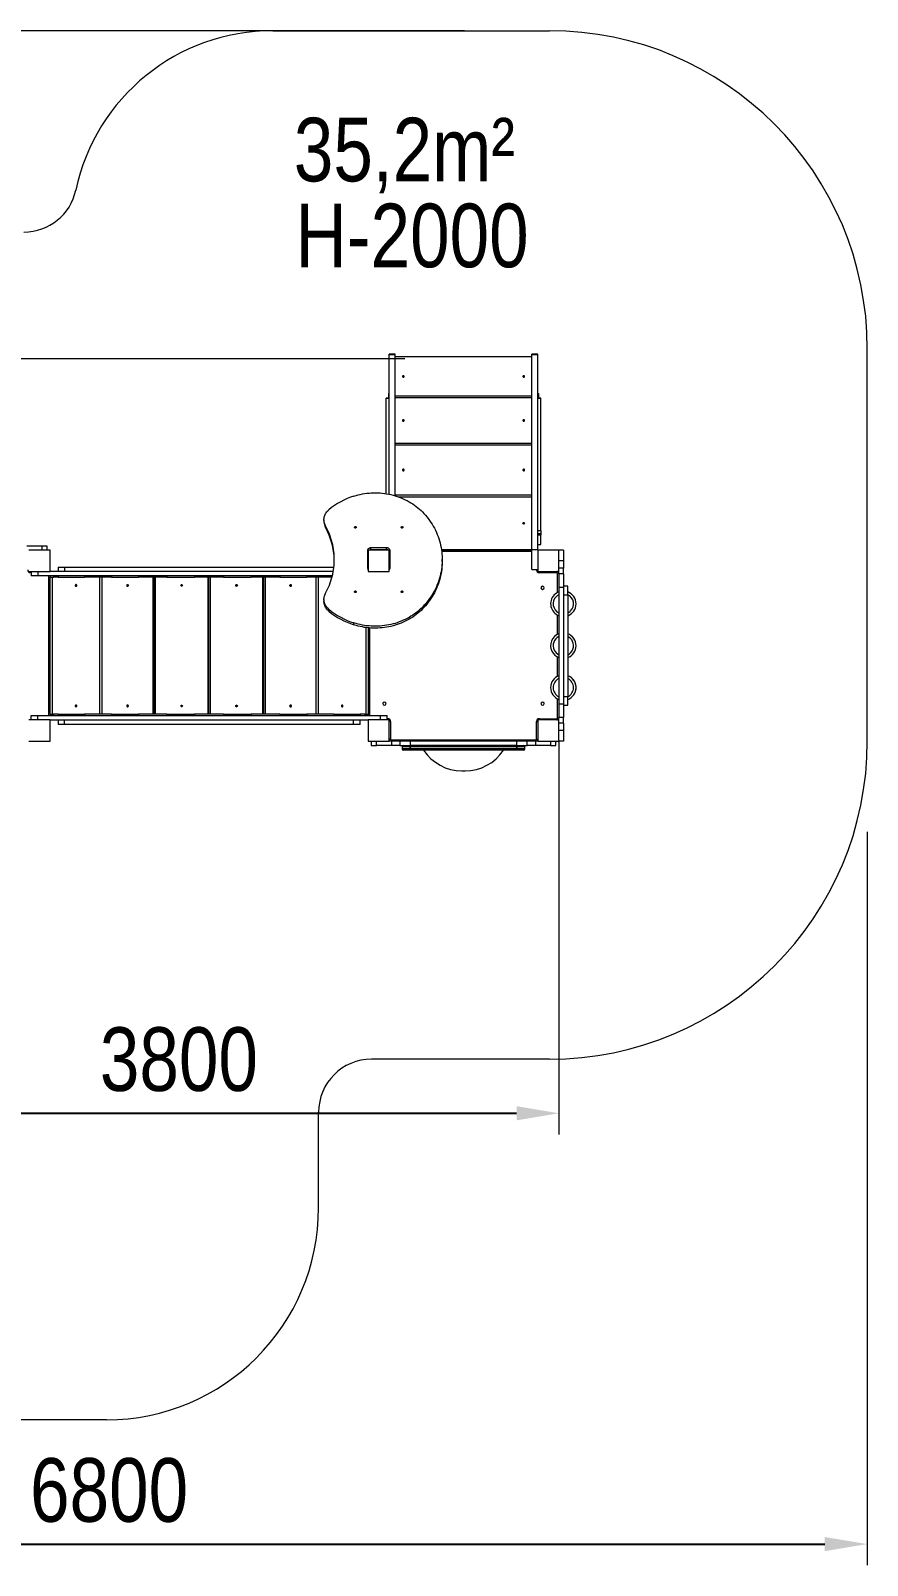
# Model space of a CAD drawing. Header units: millimetres. Extents: x -3940 to 3883, y -4234 to 3002.
# Drawn here: x -64 to 3883, y -4234 to 3002 of the extents above; entities that cross this region are included whole.
import ezdxf

# ---------------------------------------------------------------- set-up
doc = ezdxf.new("R2010")
doc.units = ezdxf.units.MM
for name, color, linetype in [('DIKOM_ЗОНА', 80, 'Continuous'), ('DIKOM_ОБЪЕКТ', 7, 'Continuous'), ('DIKOM_РАЗМЕР_ЗОНА', 7, 'Continuous'), ('DIKOM_РАЗМЕР_ОБЪЕКТА', 7, 'Continuous')]:
    doc.layers.add(name, color=color, linetype=linetype)
doc.styles.add('style1', font='arial.ttf', dxfattribs={"width": 0.8})
doc.dimstyles.new('1-50', dxfattribs={"dimtxt": 300, "dimasz": 200, "dimexe": 100, "dimexo": 0, "dimgap": 100, "dimtad": 1, "dimtxsty": 'style1', "dimcen": 200, "dimclrd": 7, "dimclre": 7, "dimclrt": 7, "dimadec": 1, "dimazin": 2, "dimtfac": 1, "dimtmove": 0, "dimatfit": 2, "dimfxl": 0, "dimlwd": 25, "dimlwe": 18, "dimarcsym": 0})

# ---------------------------------------------------------------- blocks, each defined once
blk = doc.blocks.new('*D10')
at = {"layer": 'Defpoints', "color": 0, "transparency": 16777216}
for p in [(-1372.2, -83.9), (2427.8, -347.6), (2427.8, -2102.3)]:
    blk.add_point(p, dxfattribs=at)
at = {"layer": 'DIKOM_РАЗМЕР_ОБЪЕКТА', "color": 7, "lineweight": 18, "transparency": 16777216}
for p, q in [((-1372.2, -83.9), (-1372.2, -2202.3)), ((2427.8, -347.6), (2427.8, -2202.3))]:
    blk.add_line(p, q, dxfattribs=at)
at = {"layer": 'DIKOM_РАЗМЕР_ОБЪЕКТА', "color": 7, "lineweight": 25, "transparency": 16777216}
blk.add_line((-1172.2, -2102.3), (2227.8, -2102.3), dxfattribs=at)
at = {"layer": 'DIKOM_РАЗМЕР_ОБЪЕКТА', "color": 7, "transparency": 16777216}
for points in [[(-1172.2, -2069), (-1172.2, -2135.7), (-1372.2, -2102.3)], [(2227.8, -2069), (2227.8, -2135.7), (2427.8, -2102.3)]]:
    blk.add_solid(points, dxfattribs=at)
at = {"layer": 'DIKOM_РАЗМЕР_ОБЪЕКТА', "color": 7, "transparency": 16777216, "insert": (635, -1849.1), "char_height": 300, "attachment_point": 5, "style": 'style1'}
blk.add_mtext('3800', dxfattribs=at)
blk = doc.blocks.new('*D11')
at = {"layer": 'Defpoints', "color": 0, "transparency": 16777216}
for p in [(-3490, 3002.4), (1982.8, 3002.4), (-451.8, -3547.6)]:
    blk.add_point(p, dxfattribs=at)
at = {"layer": 'DIKOM_РАЗМЕР_ЗОНА', "color": 7, "lineweight": 18, "transparency": 16777216}
for p, q in [((1982.8, 3002.4), (-3590, 3002.4)), ((-451.8, -3547.6), (-3590, -3547.6))]:
    blk.add_line(p, q, dxfattribs=at)
at = {"layer": 'DIKOM_РАЗМЕР_ЗОНА', "color": 7, "lineweight": 25, "transparency": 16777216}
blk.add_line((-3490, -3347.6), (-3490, 2802.4), dxfattribs=at)
at = {"layer": 'DIKOM_РАЗМЕР_ЗОНА', "color": 7, "transparency": 16777216}
for points in [[(-3523.3, 2802.4), (-3456.7, 2802.4), (-3490, 3002.4)], [(-3523.3, -3347.6), (-3456.7, -3347.6), (-3490, -3547.6)]]:
    blk.add_solid(points, dxfattribs=at)
at = {"layer": 'DIKOM_РАЗМЕР_ЗОНА', "color": 7, "transparency": 16777216, "insert": (-3743.2, -156.7), "char_height": 300, "attachment_point": 5, "rotation": 90, "style": 'style1'}
blk.add_mtext('6550', dxfattribs=at)
blk = doc.blocks.new('*D12')
at = {"layer": 'Defpoints', "color": 0, "transparency": 16777216}
for p in [(-2918.2, -775.5), (3881.8, -775.5), (3881.8, -4133.8)]:
    blk.add_point(p, dxfattribs=at)
at = {"layer": 'DIKOM_РАЗМЕР_ЗОНА', "color": 7, "lineweight": 18, "transparency": 16777216}
for p, q in [((-2918.2, -775.5), (-2918.2, -4233.8)), ((3881.8, -775.5), (3881.8, -4233.8))]:
    blk.add_line(p, q, dxfattribs=at)
at = {"layer": 'DIKOM_РАЗМЕР_ЗОНА', "color": 7, "lineweight": 25, "transparency": 16777216}
blk.add_line((-2718.2, -4133.8), (3681.8, -4133.8), dxfattribs=at)
at = {"layer": 'DIKOM_РАЗМЕР_ЗОНА', "color": 7, "transparency": 16777216}
for points in [[(-2718.2, -4100.4), (-2718.2, -4167.1), (-2918.2, -4133.8)], [(3681.8, -4100.4), (3681.8, -4167.1), (3881.8, -4133.8)]]:
    blk.add_solid(points, dxfattribs=at)
at = {"layer": 'DIKOM_РАЗМЕР_ЗОНА', "color": 7, "transparency": 16777216, "insert": (305.7, -3880.6), "char_height": 300, "attachment_point": 5, "style": 'style1'}
blk.add_mtext('6800', dxfattribs=at)
blk = doc.blocks.new('*D9')
at = {"layer": 'Defpoints', "color": 0, "transparency": 16777216}
for p in [(-1795.2, 1455.1), (1700.4, 1455.1), (-420.2, -1594.9)]:
    blk.add_point(p, dxfattribs=at)
at = {"layer": 'DIKOM_РАЗМЕР_ОБЪЕКТА', "color": 7, "lineweight": 18, "transparency": 16777216}
for p, q in [((1700.4, 1455.1), (-1895.2, 1455.1)), ((-420.2, -1594.9), (-1895.2, -1594.9))]:
    blk.add_line(p, q, dxfattribs=at)
at = {"layer": 'DIKOM_РАЗМЕР_ОБЪЕКТА', "color": 7, "lineweight": 25, "transparency": 16777216}
blk.add_line((-1795.2, -1394.9), (-1795.2, 1255.1), dxfattribs=at)
at = {"layer": 'DIKOM_РАЗМЕР_ОБЪЕКТА', "color": 7, "transparency": 16777216}
for points in [[(-1828.6, 1255.1), (-1761.9, 1255.1), (-1795.2, 1455.1)], [(-1828.6, -1394.9), (-1761.9, -1394.9), (-1795.2, -1594.9)]]:
    blk.add_solid(points, dxfattribs=at)
at = {"layer": 'DIKOM_РАЗМЕР_ОБЪЕКТА', "color": 7, "transparency": 16777216, "insert": (-2048.5, 67.1), "char_height": 300, "attachment_point": 5, "rotation": 90, "style": 'style1'}
blk.add_mtext('3050', dxfattribs=at)

msp = doc.modelspace()

# ---------------------------------------------------------------- linework, layer by layer
at = {"layer": 'DIKOM_ЗОНА', "color": 3, "lineweight": 15}
for p, q in [((1077.49, 3002.369), (2382.757, 3002.369)), ((3882.757, -347.364), (3882.757, 1502.369)), ((2382.757, -1847.364), (1544.051, -1847.364)), ((1294.051, -2547.631), (1294.051, -2097.364)), ((294.051, -3547.631), (-1217.243, -3547.631))]:
    msp.add_line(p, q, dxfattribs=at)
for centre, radius, start, end in [((1077.49, 2052.636), 949.733, 90, 167.9725857), ((2382.757, 1502.369), 1500, 0, 90), ((-95.907, 2302.636), 250, 270, 347.9725857), ((2382.757, -347.364), 1500, 270, 0), ((1544.051, -2097.364), 250, 90, 180), ((294.051, -2547.631), 1000, 270, 0)]:
    msp.add_arc(centre, radius, start, end, dxfattribs=at)
at = {"layer": 'DIKOM_ОБЪЕКТ', "color": 7, "linetype": 'Continuous', "lineweight": 15}
for p, q in [((1654.757, 1476.48), (1627.757, 1476.48)), ((1654.757, 1476.48), (1627.757, 1476.48)), ((1627.757, 1475.3), (1627.757, 1476.48)), ((1627.757, 1475.3), (1654.757, 1475.3)), ((1627.757, 1475.3), (1654.757, 1475.3)), ((1627.757, 816.476), (1627.757, 1475.3)), ((1654.757, 1475.3), (1654.757, 1476.48)), ((1654.757, 809.679), (1654.757, 1475.3)), ((2300.757, 1463.988), (1654.757, 1463.988)), ((2327.757, 1476.48), (2300.757, 1476.48)), ((2300.757, 1475.3), (2300.757, 1476.48)), ((2300.757, 1475.3), (2327.757, 1475.3)), ((2300.757, 555.419), (2300.757, 1475.3)), ((2327.757, 1475.3), (2327.757, 1476.48)), ((2327.757, 555.419), (2327.757, 1475.3)), ((1627.757, 1269.576), (1612.757, 1269.576)), ((1612.757, 1268.84), (1612.757, 1269.576)), ((1612.757, 1268.84), (1627.757, 1268.84)), ((1612.757, 819.214), (1612.757, 1268.84)), ((1624.757, 1269.576), (1624.757, 1292.369)), ((1624.757, 1292.369), (1627.757, 1292.369)), ((1654.757, 1279.95), (2300.757, 1279.95)), ((2300.757, 1271.263), (1654.757, 1271.263)), ((2327.757, 1292.369), (2330.757, 1292.369)), ((2342.757, 1269.576), (2327.757, 1269.576)), ((2327.757, 1268.84), (2342.757, 1268.84)), ((2330.757, 1292.369), (2330.757, 1269.576)), ((2342.757, 1268.84), (2342.757, 1269.576)), ((2342.757, 645.823), (2342.757, 1268.84)), ((1654.757, 1057.974), (2300.757, 1057.974)), ((2300.757, 1048.183), (1654.757, 1048.183)), ((1654.757, 813.698), (2300.757, 813.698)), ((1671.086, 804.334), (2300.757, 804.334)), ((2300.757, 803.174), (1674.28, 803.174)), ((1319.308, 696.403), (1319.308, 687.523)), ((1326.714, 659.126), (1326.714, 668.005)), ((2327.757, 645.823), (2342.757, 645.823)), ((2327.757, 631.025), (2342.757, 631.025)), ((2327.757, 625.501), (2342.757, 625.501)), ((2327.757, 579.114), (2342.757, 579.114)), ((2342.757, 645.823), (2342.757, 631.025)), ((2342.757, 631.025), (2342.757, 625.501)), ((2342.757, 579.114), (2342.757, 625.501)), ((-82.243, 573.369), (-12.243, 573.369)), ((27.757, 552.369), (-72.243, 552.369)), ((-12.243, 573.369), (-12.243, 552.369)), ((-12.243, 573.369), (12.757, 573.369)), ((12.757, 573.369), (12.757, 552.369)), ((27.757, 452.369), (27.757, 552.369)), ((1525.757, 466.15), (1525.757, 551.264)), ((1627.757, 552.369), (1527.757, 552.369)), ((1527.757, 552.369), (1527.757, 452.369)), ((1540.757, 564.857), (1614.757, 564.857)), ((1540.757, 555.977), (1540.757, 564.857)), ((1540.757, 555.977), (1614.757, 555.977)), ((1614.757, 555.977), (1614.757, 564.857)), ((1627.757, 452.369), (1627.757, 552.369)), ((1629.757, 551.264), (1629.757, 466.15)), ((1873.56, 556.348), (2300.757, 556.348)), ((2300.757, 552.369), (1874.152, 552.369)), ((2300.757, 546.369), (1874.947, 546.369)), ((1877.246, 499.827), (1877.246, 508.707)), ((2300.757, 555.419), (2327.757, 555.419)), ((2300.757, 462.369), (2300.757, 555.419)), ((2327.757, 552.369), (2327.757, 555.419)), ((2427.757, 552.369), (2327.757, 552.369)), ((2327.757, 552.369), (2327.757, 452.369)), ((2448.757, 552.369), (2427.757, 552.369)), ((2427.757, 452.369), (2427.757, 552.369)), ((2448.757, 552.369), (2448.757, 502.369)), ((-72.243, 452.369), (27.757, 452.369)), ((-64.243, 446.369), (-64.243, 452.369)), ((-62.702, 446.369), (-64.243, 446.369)), ((-62.702, 452.369), (-62.702, 431.369)), ((-31.251, 452.369), (-31.251, 431.369)), ((1363.306, 452.369), (27.757, 452.369)), ((65.143, 473.369), (65.143, 452.369)), ((65.143, 473.369), (95.312, 473.369)), ((95.312, 473.369), (95.312, 452.369)), ((95.312, 473.369), (1366.318, 473.369)), ((1527.757, 452.369), (1627.757, 452.369)), ((2300.757, 462.369), (2327.757, 462.369)), ((2321.757, 460.369), (2321.757, 462.369)), ((2321.757, 460.369), (2327.757, 460.369)), ((2327.757, 452.369), (2427.757, 452.369)), ((2335.757, 446.369), (2335.757, 452.369)), ((2417.757, 446.369), (2335.757, 446.369)), ((2417.757, 446.369), (2417.757, 452.369)), ((2421.757, 442.369), (2427.757, 442.369)), ((2421.757, 353.451), (2421.757, 442.369)), ((2448.757, 502.369), (2427.757, 502.369)), ((2448.757, 467.864), (2427.757, 467.864)), ((2427.757, 441.634), (2427.757, 452.369)), ((2448.757, 441.634), (2427.757, 441.634)), ((2427.757, 441.634), (2427.757, 377.369)), ((2448.757, 502.369), (2448.757, 467.864)), ((2448.757, 441.634), (2448.757, 467.864)), ((2448.757, 441.634), (2448.757, 377.369)), ((-31.251, 431.369), (-62.702, 431.369)), ((1358.873, 431.369), (-31.251, 431.369)), ((21.757, -226.631), (21.757, 431.369)), ((27.757, 431.369), (27.757, 425.369)), ((27.757, 425.369), (42.925, 425.369)), ((27.757, -220.631), (27.757, 425.369)), ((36.695, 425.369), (36.695, -220.631)), ((42.925, 431.369), (42.925, 425.369)), ((65.258, 425.369), (42.925, 425.369)), ((65.258, 431.369), (65.258, 425.369)), ((65.258, 425.369), (189.16, 425.369)), ((189.16, 431.369), (189.16, 425.369)), ((317.252, 425.369), (189.16, 425.369)), ((262.525, -220.631), (262.525, 425.369)), ((272.127, 425.369), (272.127, -220.631)), ((317.252, 431.369), (317.252, 425.369)), ((317.252, 425.369), (443.968, 425.369)), ((443.968, 431.369), (443.968, 425.369)), ((578.406, 425.369), (443.968, 425.369)), ((513.318, -220.631), (513.318, 425.369)), ((520.422, -220.631), (520.422, 425.369)), ((523.377, 425.369), (523.377, -220.631)), ((578.406, 431.369), (578.406, 425.369)), ((578.406, 425.369), (709.219, 425.369)), ((709.219, 431.369), (709.219, 425.369)), ((845.797, 425.369), (709.219, 425.369)), ((772.385, -220.631), (772.385, 425.369)), ((774.788, -220.631), (774.788, 425.369)), ((780.214, 425.369), (780.214, -220.631)), ((782.586, 425.369), (782.586, -220.631)), ((845.797, 431.369), (845.797, 425.369)), ((845.797, 425.369), (976.614, 425.369)), ((976.614, 431.369), (976.614, 425.369)), ((1111.06, 425.369), (976.614, 425.369)), ((1031.619, -220.631), (1031.619, 425.369)), ((1034.57, 425.369), (1034.57, -220.631)), ((1041.644, 425.369), (1041.644, -220.631)), ((1111.06, 431.369), (1111.06, 425.369)), ((1111.06, 425.369), (1237.787, 425.369)), ((1237.787, 431.369), (1237.787, 425.369)), ((1357.338, 425.369), (1237.787, 425.369)), ((1282.912, -220.631), (1282.912, 425.369)), ((1292.446, 425.369), (1292.446, -220.631)), ((2448.757, 377.369), (2427.757, 377.369)), ((2427.757, 377.369), (2427.757, -172.631)), ((2469.757, 382.369), (2448.757, 382.369)), ((2448.757, 377.369), (2448.757, -172.631)), ((2469.757, 342.369), (2469.757, 382.369)), ((1319.308, 321.011), (1319.308, 312.131)), ((1797.649, 289.971), (1797.649, 298.851)), ((2448.757, 342.369), (2469.757, 342.369)), ((2469.757, 342.369), (2469.757, -137.631)), ((1342.204, 265.207), (1342.204, 274.087)), ((2421.757, 155.951), (2421.757, 246.287)), ((1460.981, 200.819), (1460.981, 209.699)), ((1518.4, -220.631), (1518.4, 188.012)), ((1527.757, 186.93), (1527.757, -220.631)), ((1533.757, 186.378), (1533.757, -226.631)), ((2421.757, -41.549), (2421.757, 48.787)), ((2448.757, -137.631), (2469.757, -137.631)), ((2469.757, -177.631), (2469.757, -137.631)), ((2421.757, -237.631), (2421.757, -148.713)), ((2448.757, -172.631), (2427.757, -172.631)), ((2427.757, -172.631), (2427.757, -236.895)), ((2448.757, -172.631), (2448.757, -236.895)), ((2448.757, -177.631), (2469.757, -177.631)), ((27.757, -247.631), (-72.243, -247.631)), ((-64.243, -241.631), (-64.243, -247.631)), ((-64.243, -241.631), (-62.702, -241.631)), ((-62.702, -247.631), (-62.702, -226.631)), ((-62.702, -226.631), (-31.251, -226.631)), ((-31.251, -247.631), (-31.251, -226.631)), ((-31.251, -226.631), (1585.847, -226.631)), ((27.757, -220.631), (27.757, -226.631)), ((27.757, -220.631), (42.925, -220.631)), ((27.757, -247.631), (1527.757, -247.631)), ((27.757, -347.631), (27.757, -247.631)), ((65.258, -220.631), (42.925, -220.631)), ((42.925, -220.631), (42.925, -226.631)), ((65.143, -247.631), (65.143, -268.631)), ((95.312, -268.631), (65.143, -268.631)), ((65.258, -220.631), (189.16, -220.631)), ((65.258, -220.631), (65.258, -226.631)), ((95.312, -268.631), (95.312, -247.631)), ((1459.284, -268.631), (95.312, -268.631)), ((317.252, -220.631), (189.16, -220.631)), ((189.16, -220.631), (189.16, -226.631)), ((317.252, -220.631), (443.968, -220.631)), ((317.252, -220.631), (317.252, -226.631)), ((578.406, -220.631), (443.968, -220.631)), ((443.968, -220.631), (443.968, -226.631)), ((578.406, -220.631), (709.219, -220.631)), ((578.406, -220.631), (578.406, -226.631)), ((845.797, -220.631), (709.219, -220.631)), ((709.219, -220.631), (709.219, -226.631)), ((845.797, -220.631), (976.614, -220.631)), ((845.797, -220.631), (845.797, -226.631)), ((1111.06, -220.631), (976.614, -220.631)), ((976.614, -220.631), (976.614, -226.631)), ((1111.06, -220.631), (1237.787, -220.631)), ((1111.06, -220.631), (1111.06, -226.631)), ((1365.894, -220.631), (1237.787, -220.631)), ((1237.787, -220.631), (1237.787, -226.631)), ((1365.894, -220.631), (1489.818, -220.631)), ((1365.894, -220.631), (1365.894, -226.631)), ((1459.284, -268.631), (1459.284, -247.631)), ((1489.453, -268.631), (1459.284, -268.631)), ((1489.453, -268.631), (1489.453, -247.631)), ((1512.44, -220.631), (1489.818, -220.631)), ((1489.818, -220.631), (1489.818, -226.631)), ((1512.44, -220.631), (1527.757, -220.631)), ((1512.44, -220.631), (1512.44, -226.631)), ((1527.757, -220.631), (1527.757, -226.631)), ((1527.757, -247.631), (1527.757, -347.631)), ((1627.757, -247.631), (1527.757, -247.631)), ((1585.847, -247.631), (1585.847, -226.631)), ((1585.847, -226.631), (1617.298, -226.631)), ((1617.298, -247.631), (1617.298, -226.631)), ((1617.298, -241.631), (1619.757, -241.631)), ((1619.757, -241.631), (1619.757, -247.631)), ((1627.757, -347.631), (1627.757, -247.631)), ((1633.757, -255.631), (1627.757, -255.631)), ((1633.757, -255.631), (1633.757, -337.631)), ((2321.757, -337.631), (2321.757, -255.631)), ((2321.757, -255.631), (2327.757, -255.631)), ((2427.757, -247.631), (2327.757, -247.631)), ((2327.757, -247.631), (2327.757, -347.631)), ((2335.757, -241.631), (2417.757, -241.631)), ((2335.757, -241.631), (2335.757, -247.631)), ((2417.757, -241.631), (2417.757, -247.631)), ((2421.757, -237.631), (2427.757, -237.631)), ((2448.757, -236.895), (2427.757, -236.895)), ((2427.757, -247.631), (2427.757, -236.895)), ((2427.757, -347.631), (2427.757, -247.631)), ((2448.757, -263.126), (2427.757, -263.126)), ((2448.757, -263.126), (2448.757, -236.895)), ((2448.757, -263.126), (2448.757, -297.631)), ((-72.243, -347.631), (27.757, -347.631)), ((1527.757, -347.631), (1627.757, -347.631)), ((1542.757, -347.631), (1542.757, -368.631)), ((1567.757, -368.631), (1567.757, -347.631)), ((1633.757, -337.631), (1627.757, -337.631)), ((1637.757, -347.631), (1627.757, -347.631)), ((1637.757, -341.631), (2317.757, -341.631)), ((1637.757, -341.631), (1637.757, -347.631)), ((1637.757, -347.631), (1637.757, -368.631)), ((1677.757, -347.631), (1637.757, -347.631)), ((1677.757, -347.631), (1677.757, -368.631)), ((1727.757, -347.631), (1677.757, -347.631)), ((1727.757, -368.631), (1727.757, -347.631)), ((2227.757, -347.631), (1727.757, -347.631)), ((2227.757, -347.631), (2227.757, -368.631)), ((2277.757, -347.631), (2227.757, -347.631)), ((2277.757, -368.631), (2277.757, -347.631)), ((2317.757, -347.631), (2277.757, -347.631)), ((2317.757, -341.631), (2317.757, -347.631)), ((2317.757, -347.631), (2317.757, -368.631)), ((2327.757, -347.631), (2317.757, -347.631)), ((2321.757, -337.631), (2327.757, -337.631)), ((2327.757, -347.631), (2427.757, -347.631)), ((2387.757, -347.631), (2387.757, -368.631)), ((2412.757, -368.631), (2412.757, -347.631)), ((2448.757, -297.631), (2427.757, -297.631)), ((2448.757, -347.631), (2427.757, -347.631)), ((2448.757, -297.631), (2448.757, -347.631)), ((1542.757, -368.631), (1567.757, -368.631)), ((1637.757, -368.631), (1567.757, -368.631)), ((1677.757, -368.631), (1637.757, -368.631)), ((1677.757, -368.631), (1727.757, -368.631)), ((1687.757, -374.631), (1687.757, -383.631)), ((1726.61, -374.631), (1687.757, -374.631)), ((1726.61, -383.631), (1687.757, -383.631)), ((2223.708, -389.631), (1693.757, -389.631)), ((2228.904, -374.631), (1726.61, -374.631)), ((1726.61, -374.631), (1726.61, -383.631)), ((1726.61, -383.631), (1726.61, -374.631)), ((2228.904, -383.631), (1726.61, -383.631)), ((2227.757, -368.631), (1727.757, -368.631)), ((2261.757, -389.631), (2223.708, -389.631)), ((2227.757, -368.631), (2277.757, -368.631)), ((2228.904, -374.631), (2228.904, -383.631)), ((2228.904, -383.631), (2228.904, -374.631)), ((2267.757, -374.631), (2228.904, -374.631)), ((2267.757, -383.631), (2228.904, -383.631)), ((2267.757, -383.631), (2267.757, -374.631)), ((2317.757, -368.631), (2277.757, -368.631)), ((2387.757, -368.631), (2317.757, -368.631)), ((2387.757, -368.631), (2412.757, -368.631)), ((1970.003, -487.631), (1985.511, -487.631))]:
    msp.add_line(p, q, dxfattribs=at)
at = {"layer": 'DIKOM_ОБЪЕКТ', "color": 7, "linetype": 'Continuous', "lineweight": 15, "flags": 128}
for points in [[(1689.757, 1371.969), (1689.935, 1371.101), (1690.452, 1370.311), (1691.263, 1369.667), (1692.296, 1369.228), (1693.458, 1369.033), (1694.647, 1369.099), (1695.757, 1369.419), (1696.689, 1369.966), (1697.361, 1370.692), (1697.712, 1371.53), (1697.712, 1372.408), (1697.361, 1373.247), (1696.689, 1373.972), (1695.757, 1374.519), (1694.647, 1374.84), (1693.458, 1374.906), (1692.296, 1374.71), (1691.263, 1374.272), (1690.452, 1373.628), (1689.935, 1372.837), (1689.757, 1371.969)], [(2257.757, 1371.969), (2257.935, 1371.101), (2258.452, 1370.311), (2259.263, 1369.667), (2260.296, 1369.228), (2261.458, 1369.033), (2262.647, 1369.099), (2263.757, 1369.419), (2264.689, 1369.966), (2265.361, 1370.692), (2265.712, 1371.53), (2265.712, 1372.408), (2265.361, 1373.247), (2264.689, 1373.972), (2263.757, 1374.519), (2262.647, 1374.84), (2261.458, 1374.906), (2260.296, 1374.71), (2259.263, 1374.272), (2258.452, 1373.628), (2257.935, 1372.837), (2257.757, 1371.969)], [(1689.757, 1164.618), (1689.935, 1163.612), (1690.452, 1162.696), (1691.263, 1161.95), (1692.296, 1161.441), (1693.458, 1161.215), (1694.647, 1161.291), (1695.757, 1161.663), (1696.689, 1162.297), (1697.361, 1163.137), (1697.712, 1164.109), (1697.712, 1165.127), (1697.361, 1166.099), (1696.689, 1166.939), (1695.757, 1167.573), (1694.647, 1167.945), (1693.458, 1168.021), (1692.296, 1167.795), (1691.263, 1167.286), (1690.452, 1166.54), (1689.935, 1165.624), (1689.757, 1164.618)], [(2257.757, 1164.618), (2257.935, 1163.612), (2258.452, 1162.696), (2259.263, 1161.95), (2260.296, 1161.441), (2261.458, 1161.215), (2262.647, 1161.291), (2263.757, 1161.663), (2264.689, 1162.297), (2265.361, 1163.137), (2265.712, 1164.109), (2265.712, 1165.127), (2265.361, 1166.099), (2264.689, 1166.939), (2263.757, 1167.573), (2262.647, 1167.945), (2261.458, 1168.021), (2260.296, 1167.795), (2259.263, 1167.286), (2258.452, 1166.54), (2257.935, 1165.624), (2257.757, 1164.618)], [(1689.757, 930.94), (1689.935, 929.834), (1690.452, 928.827), (1691.263, 928.007), (1692.296, 927.448), (1693.458, 927.199), (1694.647, 927.283), (1695.757, 927.691), (1696.689, 928.388), (1697.361, 929.312), (1697.712, 930.381), (1697.712, 931.499), (1697.361, 932.568), (1696.689, 933.492), (1695.757, 934.189), (1694.647, 934.598), (1693.458, 934.682), (1692.296, 934.433), (1691.263, 933.874), (1690.452, 933.054), (1689.935, 932.046), (1689.757, 930.94)], [(2257.757, 930.94), (2257.935, 929.834), (2258.452, 928.827), (2259.263, 928.007), (2260.296, 927.448), (2261.458, 927.199), (2262.647, 927.283), (2263.757, 927.691), (2264.689, 928.388), (2265.361, 929.312), (2265.712, 930.381), (2265.712, 931.499), (2265.361, 932.568), (2264.689, 933.492), (2263.757, 934.189), (2262.647, 934.598), (2261.458, 934.682), (2260.296, 934.433), (2259.263, 933.874), (2258.452, 933.054), (2257.935, 932.046), (2257.757, 930.94)], [(1460.981, 807.715), (1470.849, 810.705), (1480.826, 813.384), (1490.899, 815.747), (1501.057, 817.793), (1511.287, 819.518), (1521.577, 820.92), (1531.914, 821.999), (1542.286, 822.751), (1552.681, 823.178), (1563.086, 823.277), (1573.489, 823.049), (1583.876, 822.495), (1594.236, 821.614), (1604.556, 820.409), (1614.824, 818.879), (1625.027, 817.028), (1635.153, 814.858), (1645.19, 812.37), (1655.126, 809.569), (1664.948, 806.457), (1674.646, 803.038), (1684.207, 799.317), (1693.619, 795.297), (1702.873, 790.984), (1711.955, 786.383), (1720.856, 781.499), (1729.565, 776.338), (1738.071, 770.906), (1746.364, 765.211), (1754.434, 759.258), (1762.271, 753.056), (1769.867, 746.61), (1777.211, 739.93), (1784.295, 733.024), (1791.11, 725.898), (1797.649, 718.563)], [(1326.714, 668.005), (1324.621, 672.162), (1322.863, 676.445), (1321.45, 680.831), (1320.389, 685.298), (1319.686, 689.822), (1319.343, 694.381), (1319.364, 698.95), (1319.748, 703.506), (1320.493, 708.025), (1321.594, 712.484), (1323.047, 716.859), (1324.844, 721.128), (1326.975, 725.269), (1329.43, 729.26), (1332.195, 733.081), (1335.257, 736.711), (1338.599, 740.132), (1342.204, 743.327)], [(1326.714, 349.409), (1331.82, 359.007), (1336.606, 368.74), (1341.069, 378.598), (1345.204, 388.573), (1349.007, 398.655), (1352.476, 408.837), (1355.607, 419.107), (1358.397, 429.458), (1360.844, 439.881), (1362.945, 450.365), (1364.699, 460.901), (1366.104, 471.48), (1367.159, 482.092), (1367.863, 492.729), (1368.215, 503.379), (1368.215, 514.035), (1367.863, 524.685), (1367.159, 535.322), (1366.104, 545.934), (1364.699, 556.513), (1362.945, 567.049), (1360.844, 577.533), (1358.397, 587.956), (1355.607, 598.307), (1352.476, 608.577), (1349.007, 618.759), (1345.204, 628.841), (1341.069, 638.816), (1336.606, 648.674), (1331.82, 658.407), (1326.714, 668.005)], [(1467.757, 656.906), (1466.578, 657.067), (1465.504, 657.536), (1464.63, 658.271), (1464.033, 659.207), (1463.768, 660.26), (1463.857, 661.337), (1464.293, 662.343), (1465.036, 663.188), (1466.021, 663.797), (1467.161, 664.115), (1468.353, 664.115), (1469.492, 663.797), (1470.478, 663.188), (1471.221, 662.343), (1471.657, 661.337), (1471.746, 660.26), (1471.48, 659.207), (1470.884, 658.271), (1470.01, 657.536), (1468.936, 657.067), (1467.757, 656.906)], [(1687.757, 656.906), (1686.578, 657.067), (1685.504, 657.536), (1684.63, 658.271), (1684.033, 659.207), (1683.768, 660.26), (1683.857, 661.337), (1684.293, 662.343), (1685.036, 663.188), (1686.021, 663.797), (1687.161, 664.115), (1688.353, 664.115), (1689.492, 663.797), (1690.478, 663.188), (1691.221, 662.343), (1691.657, 661.337), (1691.746, 660.26), (1691.48, 659.207), (1690.884, 658.271), (1690.01, 657.536), (1688.936, 657.067), (1687.757, 656.906)], [(1797.649, 718.563), (1804.639, 710.174), (1811.341, 701.594), (1817.747, 692.831), (1823.853, 683.893), (1829.653, 674.79), (1835.14, 665.528), (1840.31, 656.118), (1845.158, 646.569), (1849.679, 636.888), (1853.869, 627.086), (1857.724, 617.172), (1861.24, 607.154), (1864.414, 597.044), (1867.243, 586.849), (1869.725, 576.581), (1871.856, 566.248), (1873.635, 555.861), (1875.06, 545.429), (1876.13, 534.962), (1876.845, 524.47), (1877.202, 513.963), (1877.202, 503.451), (1876.845, 492.944), (1876.13, 482.452), (1875.06, 471.985), (1873.635, 461.553), (1871.856, 451.166), (1869.725, 440.833), (1867.243, 430.565), (1864.414, 420.37), (1861.24, 410.26), (1857.724, 400.242), (1853.869, 390.328), (1849.679, 380.526), (1845.158, 370.845), (1840.31, 361.296), (1835.14, 351.886), (1829.653, 342.624), (1823.853, 333.521), (1817.747, 324.583), (1811.341, 315.82), (1804.639, 307.24), (1797.649, 298.851)], [(1525.757, 551.264), (1525.942, 553.39), (1526.491, 555.464), (1527.392, 557.435), (1528.622, 559.254), (1530.15, 560.876), (1531.94, 562.261), (1533.947, 563.375), (1536.122, 564.192), (1538.41, 564.69), (1540.757, 564.857)], [(1614.757, 564.857), (1617.103, 564.69), (1619.392, 564.192), (1621.567, 563.375), (1623.574, 562.261), (1625.364, 560.876), (1626.892, 559.254), (1628.122, 557.435), (1629.023, 555.464), (1629.572, 553.39), (1629.757, 551.264)], [(1877.246, 499.827), (1877.202, 494.571), (1876.845, 484.065), (1876.13, 473.573), (1875.06, 463.106), (1873.635, 452.674), (1871.856, 442.286), (1869.725, 431.953), (1867.243, 421.685), (1864.414, 411.49), (1861.24, 401.38), (1857.724, 391.363), (1853.869, 381.448), (1849.679, 371.646), (1845.158, 361.966), (1840.31, 352.416), (1835.14, 343.006), (1829.653, 333.745), (1823.853, 324.641), (1817.747, 315.703), (1811.341, 306.94), (1804.639, 298.36), (1797.649, 289.971)], [(149.61, 382.369), (150.675, 382.547), (151.645, 383.064), (152.435, 383.875), (152.973, 384.908), (153.213, 386.07), (153.132, 387.259), (152.739, 388.369), (152.067, 389.301), (151.178, 389.973), (150.148, 390.324), (149.071, 390.324), (148.042, 389.973), (147.152, 389.301), (146.481, 388.369), (146.087, 387.259), (146.007, 386.07), (146.246, 384.908), (146.785, 383.875), (147.574, 383.064), (148.545, 382.547), (149.61, 382.369)], [(392.722, 382.369), (393.86, 382.547), (394.896, 383.064), (395.739, 383.875), (396.315, 384.908), (396.571, 386.07), (396.485, 387.259), (396.064, 388.369), (395.347, 389.301), (394.397, 389.973), (393.298, 390.324), (392.147, 390.324), (391.048, 389.973), (390.098, 389.301), (389.38, 388.369), (388.96, 387.259), (388.874, 386.07), (389.13, 384.908), (389.705, 383.875), (390.548, 383.064), (391.585, 382.547), (392.722, 382.369)], [(1162.278, 390.369), (1161.14, 390.191), (1160.103, 389.674), (1159.26, 388.863), (1158.684, 387.83), (1158.428, 386.668), (1158.514, 385.479), (1158.935, 384.369), (1159.652, 383.437), (1160.603, 382.765), (1161.702, 382.414), (1162.853, 382.414), (1163.953, 382.765), (1164.903, 383.437), (1165.621, 384.369), (1166.041, 385.479), (1166.127, 386.668), (1165.871, 387.83), (1165.296, 388.863), (1164.452, 389.674), (1163.416, 390.191), (1162.278, 390.369)], [(1342.204, 265.207), (1338.599, 268.402), (1335.257, 271.823), (1332.195, 275.453), (1329.43, 279.274), (1326.975, 283.265), (1324.844, 287.406), (1323.047, 291.675), (1321.594, 296.051), (1320.493, 300.509), (1319.748, 305.029), (1319.364, 309.584), (1319.308, 312.131)], [(1342.204, 274.087), (1338.599, 277.281), (1335.257, 280.703), (1332.195, 284.333), (1329.43, 288.154), (1326.975, 292.145), (1324.844, 296.286), (1323.047, 300.555), (1321.594, 304.93), (1320.493, 309.389), (1319.748, 313.908), (1319.364, 318.464), (1319.343, 323.033), (1319.686, 327.592), (1320.389, 332.116), (1321.45, 336.583), (1322.863, 340.969), (1324.621, 345.252), (1326.714, 349.409)], [(1797.649, 298.851), (1791.11, 291.516), (1784.295, 284.39), (1777.211, 277.484), (1769.867, 270.804), (1762.271, 264.358), (1754.434, 258.156), (1746.364, 252.203), (1738.071, 246.508), (1729.565, 241.076), (1720.856, 235.915), (1711.955, 231.031), (1702.873, 226.43), (1693.619, 222.117), (1684.207, 218.097), (1674.646, 214.376), (1664.948, 210.957), (1655.126, 207.845), (1645.19, 205.044), (1635.153, 202.556), (1625.027, 200.386), (1614.824, 198.535), (1604.556, 197.005), (1594.236, 195.8), (1583.876, 194.919), (1573.489, 194.365), (1563.086, 194.137), (1552.681, 194.236), (1542.286, 194.663), (1531.914, 195.415), (1521.577, 196.494), (1511.287, 197.896), (1501.057, 199.621), (1490.899, 201.667), (1480.826, 204.03), (1470.849, 206.709), (1460.981, 209.699)], [(1797.649, 289.971), (1791.11, 282.636), (1784.295, 275.511), (1777.211, 268.604), (1769.867, 261.924), (1762.271, 255.479), (1754.434, 249.276), (1746.364, 243.323), (1738.071, 237.628), (1729.565, 232.197), (1720.856, 227.036), (1711.955, 222.152), (1702.873, 217.55), (1693.619, 213.237), (1684.207, 209.218), (1674.646, 205.496), (1664.948, 202.077), (1655.126, 198.965), (1645.19, 196.164), (1635.153, 193.676), (1625.027, 191.506), (1614.824, 189.655), (1604.556, 188.126), (1594.236, 186.92), (1583.876, 186.039), (1573.489, 185.485), (1563.086, 185.257), (1552.681, 185.357), (1542.286, 185.783), (1531.914, 186.536), (1521.577, 187.614), (1511.287, 189.016), (1501.057, 190.741), (1490.899, 192.787), (1480.826, 195.15), (1470.849, 197.829), (1460.981, 200.819)], [(1467.757, 353.258), (1466.578, 353.419), (1465.504, 353.888), (1464.63, 354.623), (1464.033, 355.559), (1463.768, 356.612), (1463.857, 357.69), (1464.293, 358.696), (1465.036, 359.54), (1466.021, 360.149), (1467.161, 360.467), (1468.353, 360.467), (1469.492, 360.149), (1470.478, 359.54), (1471.221, 358.696), (1471.657, 357.69), (1471.746, 356.612), (1471.48, 355.559), (1470.884, 354.623), (1470.01, 353.888), (1468.936, 353.419), (1467.757, 353.258)], [(1687.757, 353.258), (1686.578, 353.419), (1685.504, 353.888), (1684.63, 354.623), (1684.033, 355.559), (1683.768, 356.612), (1683.857, 357.69), (1684.293, 358.696), (1685.036, 359.54), (1686.021, 360.149), (1687.161, 360.467), (1688.353, 360.467), (1689.492, 360.149), (1690.478, 359.54), (1691.221, 358.696), (1691.657, 357.69), (1691.746, 356.612), (1691.48, 355.559), (1690.884, 354.623), (1690.01, 353.888), (1688.936, 353.419), (1687.757, 353.258)], [(149.61, -185.631), (150.675, -185.453), (151.645, -184.936), (152.435, -184.125), (152.973, -183.092), (153.213, -181.93), (153.132, -180.741), (152.739, -179.631), (152.067, -178.699), (151.178, -178.027), (150.148, -177.676), (149.071, -177.676), (148.042, -178.027), (147.152, -178.699), (146.481, -179.631), (146.087, -180.741), (146.007, -181.93), (146.246, -183.092), (146.785, -184.125), (147.574, -184.936), (148.545, -185.453), (149.61, -185.631)], [(392.722, -185.631), (393.86, -185.453), (394.896, -184.936), (395.739, -184.125), (396.315, -183.092), (396.571, -181.93), (396.485, -180.741), (396.064, -179.631), (395.347, -178.699), (394.397, -178.027), (393.298, -177.676), (392.147, -177.676), (391.048, -178.027), (390.098, -178.699), (389.38, -179.631), (388.96, -180.741), (388.874, -181.93), (389.13, -183.092), (389.705, -184.125), (390.548, -184.936), (391.585, -185.453), (392.722, -185.631)], [(1162.278, -177.631), (1161.14, -177.809), (1160.103, -178.326), (1159.26, -179.137), (1158.684, -180.17), (1158.428, -181.332), (1158.514, -182.521), (1158.935, -183.631), (1159.652, -184.563), (1160.603, -185.235), (1161.702, -185.586), (1162.853, -185.586), (1163.953, -185.235), (1164.903, -184.563), (1165.621, -183.631), (1166.041, -182.521), (1166.127, -181.332), (1165.871, -180.17), (1165.296, -179.137), (1164.452, -178.326), (1163.416, -177.809), (1162.278, -177.631)], [(1405.423, -177.631), (1404.357, -177.809), (1403.387, -178.326), (1402.597, -179.137), (1402.058, -180.17), (1401.818, -181.332), (1401.898, -182.521), (1402.292, -183.631), (1402.964, -184.563), (1403.854, -185.235), (1404.884, -185.586), (1405.962, -185.586), (1406.992, -185.235), (1407.882, -184.563), (1408.554, -183.631), (1408.948, -182.521), (1409.028, -181.332), (1408.788, -180.17), (1408.25, -179.137), (1407.46, -178.326), (1406.489, -177.809), (1405.423, -177.631)]]:
    msp.add_lwpolyline(points, dxfattribs=at)
at = {"layer": 'DIKOM_ОБЪЕКТ', "color": 7, "linetype": 'Continuous', "lineweight": 15}
for centre, radius in [((2261.76, 679.751), 4.003), ((647.884, 386.37), 4.001), ((907.1, 386.368), 4.001), ((647.884, -181.63), 4.001), ((907.1, -181.632), 4.001)]:
    msp.add_circle(centre, radius, dxfattribs=at)
at = {"layer": 'DIKOM_ОБЪЕКТ', "color": 7, "linetype": 'Continuous', "lineweight": 15, "extrusion": (-2.76751e-16, 3.49148e-15, -1)}
for centre in [(-2350.757, 375.369), (-1604.757, -170.631), (-2350.757, -170.631)]:
    msp.add_circle(centre, 7.5, dxfattribs=at)
at = {"layer": 'DIKOM_ОБЪЕКТ', "color": 7, "linetype": 'Continuous', "lineweight": 15}
for centre, radius, start, end in [((1569.442, 465.499), 358.992, 107.5853856, 129.2708948), ((1377.674, 687.605), 58.378, 181.1669369, 209.1993132), ((1039.652, 499.031), 328.687, 1.4853318, 29.1485172), ((2261.757, 675.39), 4.03, 33.5377627, 146.4630111), ((1538.435, 542.323), 12.683, 147.3487131, 178.5213767), ((1540.666, 540.031), 15.947, 89.6716141, 129.2367165), ((1614.903, 540.181), 15.797, 50.5764512, 90.5297199), ((1617.079, 542.323), 12.683, 1.4786233, 32.6512869), ((-64.243, 460.369), 14, 180, 270), ((1538.435, 466.211), 12.683, 181.4786233, 212.6512869), ((1617.073, 466.213), 12.689, 326.6961047, 358.459554), ((2335.757, 460.369), 14, 180, 270), ((2417.757, 442.369), 10, 0, 90), ((2417.757, 442.369), 4, 0, 90), ((400.102, 386.369), 4.135, 157.7803327, 202.2196673), ((650.307, 386.369), 4.005, 107.7937362, 252.2062638), ((904.709, 386.369), 4.005, 287.5500454, 72.4499546), ((1154.931, 386.369), 4.133, 337.1829032, 22.8170968), ((2448.757, 299.869), 60, 135.893683, 249.5126849), ((2448.653, 299.884), 47.915, 135.8202605, 244.1441035), ((2448.757, 299.869), 60, 110.4873151, 135.893683), ((2447.958, 300.748), 46.815, 115.5637875, 135.9855452), ((2448.757, 299.869), 60, 290.4873151, 69.4535459), ((2448.861, 299.854), 47.915, 315.8202605, 64.1441035), ((1569.442, 551.915), 358.992, 230.7291052, 252.4146144), ((1569.442, 543.035), 358.992, 230.7291052, 252.4146144), ((2449.555, 298.991), 46.815, 295.5637875, 315.9855452), ((2448.757, 102.369), 60, 110.4873151, 205.0403466), ((2448.699, 102.373), 47.949, 115.8967327, 205.0737582), ((2448.757, 102.369), 60, 290.4873151, 69.4498891), ((2448.77, 102.379), 47.984, 25.0364925, 64.0638715), ((2448.757, 102.369), 60, 205.0403466, 249.5126849), ((2448.744, 102.359), 47.984, 205.0364925, 244.0638715), ((2448.815, 102.366), 47.949, 295.8967327, 25.0737582), ((2448.757, -95.131), 60, 110.4873151, 249.5126849), ((2448.655, -95.125), 47.888, 115.8745113, 244.1254887), ((2448.757, -95.131), 60, 290.4873151, 69.5126849), ((2448.757, -95.131), 60, 343.4292741, 69.5126849), ((2448.858, -95.137), 47.888, 295.8745113, 64.1254887), ((400.102, -181.631), 4.135, 157.7803327, 202.2196673), ((650.307, -181.631), 4.005, 107.7937362, 252.2062638), ((904.709, -181.631), 4.005, 287.5500454, 72.4499546), ((1154.931, -181.631), 4.133, 337.1829032, 22.8170968), ((1619.757, -255.631), 14, 0, 90), ((2335.757, -255.631), 14, 90, 180), ((2417.757, -237.631), 4, 270, 0), ((2417.757, -237.631), 10, 270, 0), ((1637.757, -337.631), 10, 180, 270), ((1637.757, -337.631), 4, 180, 270), ((2317.757, -337.631), 4, 270, 0), ((2317.757, -337.631), 10, 270, 0), ((1693.757, -374.631), 6, 90, 180), ((1693.757, -383.631), 6, 180, 270), ((1970.003, -272.631), 215, 212.9690584, 270), ((1985.511, -272.631), 215, 270, 327.0046049), ((2261.757, -374.631), 6, 0, 90), ((2261.757, -383.631), 6, 270, 0)]:
    msp.add_arc(centre, radius, start, end, dxfattribs=at)

# ---------------------------------------------------------------- texts
at = {"layer": 'DIKOM_РАЗМЕР_ОБЪЕКТА', "insert": (1177.226, 2591.79), "char_height": 300, "attachment_point": 1, "style": 'style1'}
msp.add_mtext_dynamic_manual_height_columns('3{\\fArial|b0|i0|c204|p34;5,}2m²', width=1212.5334, gutter_width=20, heights=[0], dxfattribs=at)
at = {"layer": 'DIKOM_РАЗМЕР_ОБЪЕКТА', "insert": (1185.442, 2186.863), "char_height": 300, "width": 1204.31739, "attachment_point": 1, "style": 'style1'}
msp.add_mtext('H-2000', dxfattribs=at)

# ---------------------------------------------------------------- dimensions: what is measured, and where the dimension line sits
at = {"layer": 'DIKOM_РАЗМЕР_ЗОНА'}
dim = msp.add_linear_dim(base=(-3489.998, 3002.369), p1=(-451.835, -3547.631), p2=(1982.757, 3002.369), angle=90, dimstyle='1-50', dxfattribs=at)
dim.commit()
dim.dimension.update_dxf_attribs({"geometry": '*D11', "text_midpoint": (-3489.998, -156.691), "dimtype": 160})
dim = msp.add_linear_dim(base=(3881.757, -4133.782), p1=(-2918.246, -775.5), p2=(3881.757, -775.5), dimstyle='1-50', dxfattribs=at)
dim.commit()
dim.dimension.update_dxf_attribs({"geometry": '*D12', "text_midpoint": (305.694, -4133.782), "dimtype": 160})
at = {"layer": 'DIKOM_РАЗМЕР_ОБЪЕКТА'}
dim = msp.add_linear_dim(base=(-1795.238, 1455.107), p1=(-420.17, -1594.893), p2=(1700.398, 1455.107), angle=90, dimstyle='1-50', dxfattribs=at)
dim.commit()
dim.dimension.update_dxf_attribs({"geometry": '*D9', "text_midpoint": (-1795.238, 67.12), "dimtype": 160})
dim = msp.add_linear_dim(base=(2427.757, -2102.349), p1=(-1372.243, -83.887), p2=(2427.757, -347.631), dimstyle='1-50', dxfattribs=at)
dim.commit()
dim.dimension.update_dxf_attribs({"geometry": '*D10', "text_midpoint": (635.021, -2102.349), "dimtype": 160})

doc.saveas('drawing.dxf')
